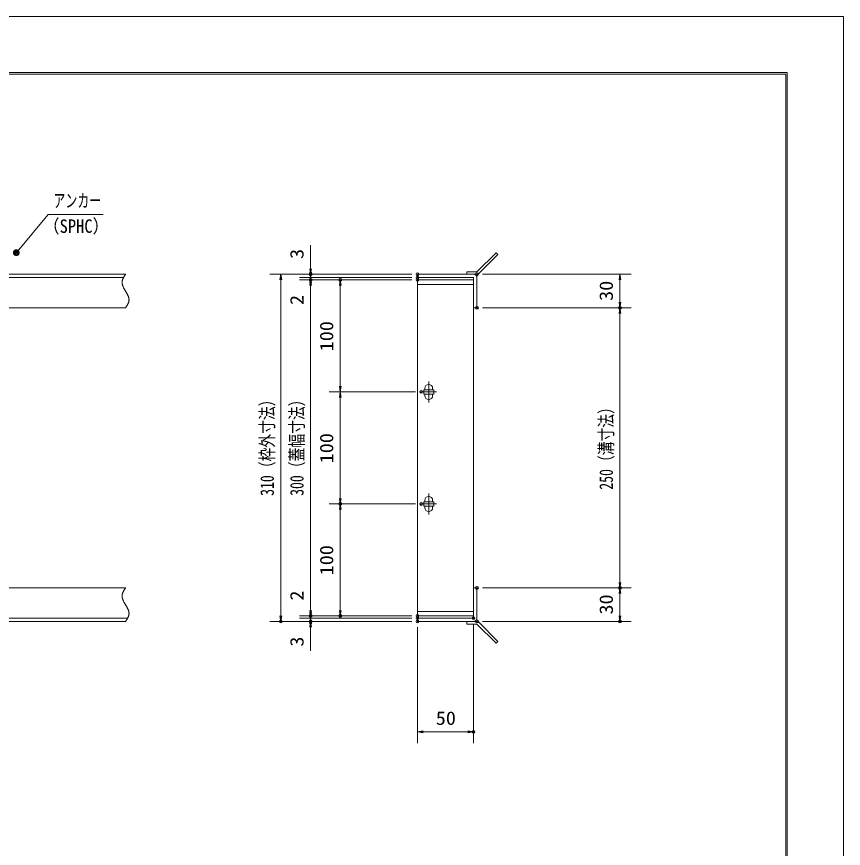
# Model space of a CAD drawing. Units: millimetres, scale not verified. Extents: x -1050 to 1050, y -742 to 742.
# Drawn here: x 312 to 1050, y 0 to 742 of the extents above; entities that cross this region are included whole.
import ezdxf
from ezdxf.enums import TextEntityAlignment as Align

# ---------------------------------------------------------------- set-up
doc = ezdxf.new("R2010")
doc.units = ezdxf.units.MM
doc.header["$LTSCALE"] = 5
doc.header["$PDMODE"] = 32
doc.header["$PDSIZE"] = 2.5
doc.linetypes.add('CHAIN1', pattern=[8, 5, -1, 1, -1])
doc.linetypes.add('DOUBLE_CHAIN1', pattern=[8.8, 5, -1, 0.6, -0.6, 0.6, -1])
for name, color, linetype, lineweight in [('0-0_7-図\u3000枠', 4, 'Continuous', 9), ('0-1_寸法注釈', 2, 'Continuous', 9), ('0-2_0', 2, 'Continuous', 9), ('0-3_DEFPOINTS', 134, 'Continuous', 9), ('0-4_アンカー', 7, 'Continuous', 9), ('0-5_枠', 7, 'Continuous', 9), ('0-6_想像線', 134, 'DOUBLE_CHAIN1', 9), ('0-8_蓋', 5, 'Continuous', 9), ('0-9_中心線', 6, 'CHAIN1', 9)]:
    doc.layers.add(name, color=color, linetype=linetype, lineweight=lineweight)
doc.styles.add('ＭＳ ゴシック', font='')
doc.styles.get('ＭＳ ゴシック').set_extended_font_data('MS Gothic')

# ---------------------------------------------------------------- blocks, each defined once
blk = doc.blocks.new('_OPEN')
at = {"layer": '0-2_0'}
blk.add_line((0, 0), (-5, 0), dxfattribs=at)
blk.add_lwpolyline([(-5, 0.833), (0, 0), (-5, -0.833)], dxfattribs=at)
blk = doc.blocks.new('A$C4F066A7F')
at = {"layer": '0-4_アンカー'}
for p, q in [((0, 96.52), (45.24, 96.52)), ((0, 85.02), (0, 96.52)), ((0, 85.02), (45.24, 85.02)), ((130.26, 0), (45.24, 85.02)), ((138.39, 8.13), (53.37, 93.15)), ((138.39, 8.13), (130.26, 0))]:
    blk.add_line(p, q, dxfattribs=at)
blk.add_arc((45.24, 85.02), 11.5, 45, 90, dxfattribs=at)
blk = doc.blocks.new('A$C6EB770D1')
at = {"layer": '0-4_アンカー'}
for p, q in [((130.257, 96.52), (45.237, 11.5)), ((138.388, 88.388), (53.368, 3.368)), ((138.388, 88.388), (130.257, 96.52)), ((0, 11.5), (45.237, 11.5)), ((0, 11.5), (0, 0)), ((0, 0), (45.237, 0))]:
    blk.add_line(p, q, dxfattribs=at)
blk.add_arc((45.237, 11.5), 11.5, 270, 315, dxfattribs=at)
blk = doc.blocks.new('_Dot')
at = {"layer": '0-2_0'}
for p, q in [((-2.5, 0), (-5, 0)), ((2.445, 0.5), (-2.445, 0.5)), ((1.997, 1.5), (-1.997, 1.5)), ((2.289, -0.995), (-2.289, -0.995)), ((1.499, -1.995), (-1.499, -1.995))]:
    blk.add_line(p, q, dxfattribs=at)
for points in [[(2.5, 0), (2.48, 0.313), (2.421, 0.622), (2.324, 0.92), (2.191, 1.204), (2.023, 1.469), (1.822, 1.711), (1.594, 1.926), (1.34, 2.111), (1.064, 2.262), (0.773, 2.378), (0.468, 2.456), (0.157, 2.495), (-0.157, 2.495), (-0.468, 2.456), (-0.773, 2.378), (-1.064, 2.262), (-1.34, 2.111), (-1.594, 1.926), (-1.822, 1.711), (-2.023, 1.469), (-2.191, 1.204), (-2.324, 0.92), (-2.421, 0.622), (-2.48, 0.313), (-2.5, 0), (0, 0)], [(-2.5, 0), (-2.48, -0.313), (-2.421, -0.622), (-2.324, -0.92), (-2.191, -1.204), (-2.023, -1.469), (-1.822, -1.711), (-1.594, -1.926), (-1.34, -2.111), (-1.064, -2.262), (-0.773, -2.378), (-0.468, -2.456), (-0.157, -2.495), (0.157, -2.495), (0.468, -2.456), (0.773, -2.378), (1.064, -2.262), (1.34, -2.111), (1.594, -1.926), (1.822, -1.711), (2.023, -1.469), (2.191, -1.204), (2.324, -0.92), (2.421, -0.622), (2.48, -0.313), (2.5, 0), (0, 0)]]:
    blk.add_lwpolyline(points, close=True, dxfattribs=at)

msp = doc.modelspace()

# ---------------------------------------------------------------- linework, layer by layer
at = {"layer": '0-0_7-図\u3000枠'}
for p in [(-973.75, 691.25), (998.75, -691.25)]:
    msp.add_line(p, (998.75, 691.25), dxfattribs=at)
msp.add_lwpolyline([(-975, 692.5), (1000, 692.5), (1000, -692.5)], dxfattribs=at)
at = {"layer": '0-1_寸法注釈'}
for p, q in [((574.681, 517.475), (574.681, 538.588)), ((665.063, 512.475), (538.149, 512.475)), ((665.063, 512.475), (564.681, 512.475)), ((574.681, 514.475), (574.681, 519.475)), ((574.681, 509.475), (574.681, 512.475)), ((728.11, 512.475), (860.677, 512.475)), ((548.149, 507.475), (548.149, 207.475)), ((665.063, 509.475), (564.681, 509.475)), ((665.063, 509.475), (564.681, 509.475)), ((665.063, 507.475), (564.681, 507.475)), ((665.063, 507.475), (564.681, 507.475)), ((574.681, 509.475), (574.681, 507.475)), ((665.063, 507.475), (591.181, 507.475)), ((850.677, 507.475), (850.677, 487.475)), ((574.681, 504.475), (574.681, 499.475)), ((574.681, 502.475), (574.681, 481.362)), ((574.681, 502.475), (574.681, 212.475)), ((601.181, 412.475), (601.181, 502.475)), ((728.11, 482.475), (860.677, 482.475)), ((728.11, 482.475), (860.677, 482.475)), ((850.677, 477.475), (850.677, 237.475)), ((668.253, 407.475), (591.181, 407.475)), ((668.253, 407.475), (591.181, 407.475)), ((601.181, 402.475), (601.181, 312.475)), ((668.253, 307.475), (591.181, 307.475)), ((668.253, 307.475), (591.181, 307.475)), ((601.181, 302.475), (601.181, 212.475)), ((574.681, 212.475), (574.681, 233.588)), ((728.063, 232.475), (860.677, 232.475)), ((728.063, 232.475), (860.677, 232.475)), ((850.677, 227.475), (850.677, 207.475)), ((574.681, 210.475), (574.681, 215.475)), ((665.063, 202.475), (538.149, 202.475)), ((665.063, 207.475), (564.681, 207.475)), ((665.063, 207.475), (564.681, 207.475)), ((665.063, 205.475), (564.681, 205.475)), ((665.063, 205.475), (564.681, 205.475)), ((665.063, 202.475), (564.681, 202.475)), ((574.681, 205.475), (574.681, 207.475)), ((574.681, 205.475), (574.681, 202.475)), ((574.681, 200.475), (574.681, 195.475)), ((665.063, 207.475), (591.181, 207.475)), ((720.063, 200.475), (720.063, 93.953)), ((728.11, 202.475), (860.677, 202.475)), ((574.681, 197.475), (574.681, 176.362)), ((670.063, 197.475), (670.063, 93.953)), ((675.063, 103.953), (715.063, 103.953))]:
    msp.add_line(p, q, dxfattribs=at)
msp.add_lwpolyline([(389.478, 565.968), (340.425, 565.968), (312.702, 532.538)], dxfattribs=at)
at = {"layer": '0-3_DEFPOINTS'}
msp.add_lwpolyline([(-1050, -742.5), (-1050, 742.5), (1050, 742.5), (1050, -742.5)], close=True, dxfattribs=at)
for p in [(574.681, 512.475), (670.063, 512.475), (670.063, 512.475), (723.11, 512.475), (574.681, 507.475), (601.181, 507.475), (670.063, 509.475), (670.063, 507.475), (670.063, 507.475), (723.11, 482.475), (850.677, 482.475), (673.253, 407.475), (673.253, 407.475), (601.181, 307.475), (673.253, 307.475), (723.063, 232.475), (850.677, 232.475), (574.681, 207.475), (574.681, 207.475), (601.181, 207.475), (670.063, 207.475), (670.063, 207.475), (548.149, 202.475), (574.681, 202.475), (670.063, 205.475), (670.063, 205.475), (670.063, 202.475), (670.063, 202.475), (720.063, 205.475), (723.11, 202.475), (850.677, 202.475), (720.063, 103.953)]:
    msp.add_point(p, dxfattribs=at)
at = {"layer": '0-5_枠'}
for p, q in [((-795.45, 512.475), (409.55, 512.475)), ((670.063, 509.475), (670.063, 512.475)), ((670.063, 512.475), (720.063, 512.475)), ((-792.45, 509.475), (407.714, 509.475)), ((720.063, 509.475), (670.063, 509.475)), ((720.063, 482.475), (720.063, 509.475)), ((723.063, 482.475), (723.063, 509.475)), ((204.55, 482.475), (409.55, 482.475)), ((720.063, 482.475), (723.063, 482.475)), ((204.55, 232.475), (409.55, 232.475)), ((720.063, 232.475), (723.063, 232.475)), ((720.063, 232.475), (720.063, 205.475)), ((723.063, 232.475), (723.063, 205.475)), ((-795.45, 202.475), (409.55, 202.475)), ((-792.45, 205.475), (411.386, 205.475)), ((720.063, 205.475), (670.063, 205.475))]:
    msp.add_line(p, q, dxfattribs=at)
msp.add_lwpolyline([(670.063, 205.475), (670.063, 202.475), (720.063, 202.475)], dxfattribs=at)
for centre, start, end in [((720.063, 509.475), 0, 90), ((720.063, 205.475), 270, 0)]:
    msp.add_arc(centre, 3, start, end, dxfattribs=at)
at = {"layer": '0-6_想像線'}
for points in [[(409.55, 512.475), (409.359, 512.182), (409.169, 511.888), (408.98, 511.595), (408.792, 511.301), (408.608, 511.007), (408.427, 510.714), (408.249, 510.42), (408.076, 510.126), (407.909, 509.831), (407.747, 509.537), (407.592, 509.242), (407.443, 508.947), (407.303, 508.652), (407.171, 508.357), (407.048, 508.061), (406.935, 507.765), (406.832, 507.468), (406.741, 507.172), (406.661, 506.874), (406.593, 506.577), (406.538, 506.279), (406.497, 505.98), (406.47, 505.681), (406.458, 505.381), (406.46, 505.081), (406.476, 504.781), (406.505, 504.48), (406.547, 504.178), (406.601, 503.876), (406.666, 503.574), (406.743, 503.272), (406.829, 502.969), (406.926, 502.665), (407.032, 502.362), (407.147, 502.058), (407.27, 501.753), (407.401, 501.449), (407.538, 501.144), (407.683, 500.839)], [(407.683, 500.839), (407.833, 500.534), (407.989, 500.229), (408.15, 499.923), (408.316, 499.617), (408.485, 499.312), (408.657, 499.006), (408.833, 498.7), (409.01, 498.394), (409.189, 498.087), (409.369, 497.781), (409.55, 497.475)], [(411.417, 494.111), (411.267, 494.416), (411.111, 494.721), (410.95, 495.027), (410.784, 495.333), (410.615, 495.638), (410.443, 495.944), (410.267, 496.25), (410.09, 496.556), (409.911, 496.863), (409.731, 497.169), (409.55, 497.475)], [(409.55, 482.475), (409.741, 482.768), (409.931, 483.062), (410.12, 483.355), (410.308, 483.649), (410.492, 483.943), (410.673, 484.236), (410.851, 484.53), (411.024, 484.824), (411.191, 485.119), (411.353, 485.413), (411.508, 485.708), (411.657, 486.003), (411.797, 486.298), (411.929, 486.593), (412.052, 486.889), (412.165, 487.185), (412.268, 487.481), (412.359, 487.778), (412.439, 488.076), (412.507, 488.373), (412.562, 488.671), (412.603, 488.97), (412.63, 489.269), (412.642, 489.569), (412.64, 489.869), (412.624, 490.169), (412.595, 490.47), (412.553, 490.772), (412.499, 491.074), (412.434, 491.376), (412.357, 491.678), (412.271, 491.981), (412.174, 492.285), (412.068, 492.588), (411.953, 492.892), (411.83, 493.197), (411.699, 493.501), (411.562, 493.806), (411.417, 494.111)], [(409.55, 232.475), (409.359, 232.182), (409.169, 231.888), (408.98, 231.595), (408.792, 231.301), (408.608, 231.007), (408.427, 230.714), (408.249, 230.42), (408.076, 230.126), (407.909, 229.831), (407.747, 229.537), (407.592, 229.242), (407.443, 228.947), (407.303, 228.652), (407.171, 228.357), (407.048, 228.061), (406.935, 227.765), (406.832, 227.468), (406.741, 227.172), (406.661, 226.874), (406.593, 226.577), (406.538, 226.279), (406.497, 225.98), (406.47, 225.681), (406.458, 225.381), (406.46, 225.081), (406.476, 224.781), (406.505, 224.48), (406.547, 224.178), (406.601, 223.876), (406.666, 223.574), (406.743, 223.272), (406.829, 222.969), (406.926, 222.665), (407.032, 222.362), (407.147, 222.058), (407.27, 221.753), (407.401, 221.449), (407.538, 221.144), (407.683, 220.839)], [(407.683, 220.839), (407.833, 220.534), (407.989, 220.229), (408.15, 219.923), (408.316, 219.617), (408.485, 219.312), (408.657, 219.006), (408.833, 218.7), (409.01, 218.394), (409.189, 218.087), (409.369, 217.781), (409.55, 217.475)], [(411.417, 214.111), (411.267, 214.416), (411.111, 214.721), (410.95, 215.027), (410.784, 215.333), (410.615, 215.638), (410.443, 215.944), (410.267, 216.25), (410.09, 216.556), (409.911, 216.863), (409.731, 217.169), (409.55, 217.475)], [(409.55, 202.475), (409.741, 202.768), (409.931, 203.062), (410.12, 203.355), (410.308, 203.649), (410.492, 203.943), (410.673, 204.236), (410.851, 204.53), (411.024, 204.824), (411.191, 205.119), (411.353, 205.413), (411.508, 205.708), (411.657, 206.003), (411.797, 206.298), (411.929, 206.593), (412.052, 206.889), (412.165, 207.185), (412.268, 207.481), (412.359, 207.778), (412.439, 208.076), (412.507, 208.373), (412.562, 208.671), (412.603, 208.97), (412.63, 209.269), (412.642, 209.569), (412.64, 209.869), (412.624, 210.169), (412.595, 210.47), (412.553, 210.772), (412.499, 211.074), (412.434, 211.376), (412.357, 211.678), (412.271, 211.981), (412.174, 212.285), (412.068, 212.588), (411.953, 212.892), (411.83, 213.197), (411.699, 213.501), (411.562, 213.806), (411.417, 214.111)]]:
    msp.add_lwpolyline(points, dxfattribs=at)
at = {"layer": '0-8_蓋'}
for p, q in [((670.063, 507.475), (670.063, 207.475)), ((670.063, 507.475), (720.063, 507.475)), ((720.063, 507.475), (720.063, 207.475)), ((720.063, 503.475), (670.063, 503.475)), ((684.563, 409.475), (675.563, 409.475)), ((675.563, 405.475), (675.563, 409.475)), ((676.563, 409.475), (676.563, 410.725)), ((683.563, 409.475), (683.563, 410.725)), ((684.563, 405.475), (684.563, 409.475)), ((684.563, 405.475), (675.563, 405.475)), ((676.563, 404.225), (676.563, 405.475)), ((683.563, 404.225), (683.563, 405.475)), ((684.563, 309.475), (675.563, 309.475)), ((675.563, 309.475), (675.563, 305.475)), ((684.563, 305.475), (675.563, 305.475)), ((676.563, 310.725), (676.563, 309.475)), ((676.563, 305.475), (676.563, 304.225)), ((683.563, 310.725), (683.563, 309.475)), ((683.563, 305.475), (683.563, 304.225)), ((684.563, 309.475), (684.563, 305.475)), ((670.063, 211.475), (720.063, 211.475)), ((720.063, 207.475), (670.063, 207.475))]:
    msp.add_line(p, q, dxfattribs=at)
for centre, start, end in [((680.063, 410.725), 0, 180), ((680.063, 404.225), 180, 0), ((680.063, 310.725), 0, 180), ((680.063, 304.225), 180, 0)]:
    msp.add_arc(centre, 3.5, start, end, dxfattribs=at)
at = {"layer": '0-8_蓋', "color": 7}
for p in [(670.063, 507.475), (670.063, 207.475)]:
    msp.add_point(p, dxfattribs=at)
at = {"layer": '0-9_中心線'}
for p, q in [((680.063, 398.175), (680.063, 416.775)), ((686.872, 407.475), (673.253, 407.475)), ((680.063, 316.775), (680.063, 298.175)), ((686.872, 307.475), (673.253, 307.475))]:
    msp.add_line(p, q, dxfattribs=at)

# ---------------------------------------------------------------- block references
at = {"layer": '0-1_寸法注釈'}
for name, p, rotation in [('_Dot', (312.05, 531.779), 229.33113), ('_OPEN', (548.149, 512.475), 90), ('_OPEN', (574.681, 512.475), 270), ('_OPEN', (574.681, 509.475), 270), ('_OPEN', (850.677, 512.475), 90), ('_OPEN', (574.681, 509.475), 90), ('_OPEN', (574.681, 507.475), 90), ('_OPEN', (574.681, 507.475), 90), ('_OPEN', (601.181, 507.475), 90), ('_OPEN', (850.677, 482.475), 270), ('_OPEN', (850.677, 482.475), 90), ('_OPEN', (601.181, 407.475), 270), ('_OPEN', (601.181, 407.475), 90), ('_OPEN', (601.181, 307.475), 270), ('_OPEN', (601.181, 307.475), 90), ('_OPEN', (850.677, 232.475), 270), ('_OPEN', (850.677, 232.475), 90), ('_OPEN', (574.681, 207.475), 270), ('_OPEN', (574.681, 207.475), 270), ('_OPEN', (574.681, 205.475), 270), ('_OPEN', (601.181, 207.475), 270), ('_OPEN', (548.149, 202.475), 270), ('_OPEN', (574.681, 205.475), 90), ('_OPEN', (574.681, 202.475), 90), ('_OPEN', (850.677, 202.475), 270), ('_OPEN', (670.063, 103.953), 180)]:
    msp.add_blockref(name, p, dxfattribs=dict(at, rotation=rotation))
msp.add_blockref('_OPEN', (720.063, 103.953), dxfattribs=at)
at = {"layer": '0-4_アンカー', "xscale": 0.2, "yscale": 0.2}
for name, p in [('A$C6EB770D1', (714.063, 512.475)), ('A$C4F066A7F', (714.063, 183.171))]:
    msp.add_blockref(name, p, dxfattribs=at)

# ---------------------------------------------------------------- texts
at = {"layer": '0-1_寸法注釈', "color": 7, "style": 'ＭＳ ゴシック'}
for s, width, p in [('アンカー', 0.65, (345.202, 568.655)), ('（SPHC）', 0.9, (335.929, 545.865)), ('50', 1.1, (686.329, 106.64))]:
    msp.add_text(s, height=12.02, dxfattribs=dict(at, width=width)).set_placement(p, align=Align.BOTTOM_LEFT)
for s, height, width, p in [('3', 12.02, 1.1, (571.994, 526.165)), ('30', 12.02, 1.1, (847.99, 488.742)), ('2', 12.02, 1.1, (571.994, 485.052)), ('100', 12.02, 1.1, (598.494, 443.72)), ('310（枠外寸法）', 12.03, 0.75, (545.462, 314.682)), ('300（蓋幅寸法）', 12.03, 0.75, (571.994, 314.682)), ('250（溝寸法）', 12.03, 0.75, (847.99, 320.184)), ('100', 12.02, 1.1, (598.494, 343.72)), ('100', 12.02, 1.1, (598.494, 243.72)), ('2', 12.02, 1.1, (571.994, 221.165)), ('30', 12.02, 1.1, (847.99, 208.742)), ('3', 12.02, 1.1, (571.994, 180.052))]:
    msp.add_text(s, height=height, rotation=90, dxfattribs=dict(at, width=width)).set_placement(p, align=Align.BOTTOM_LEFT)

doc.saveas('drawing.dxf')
